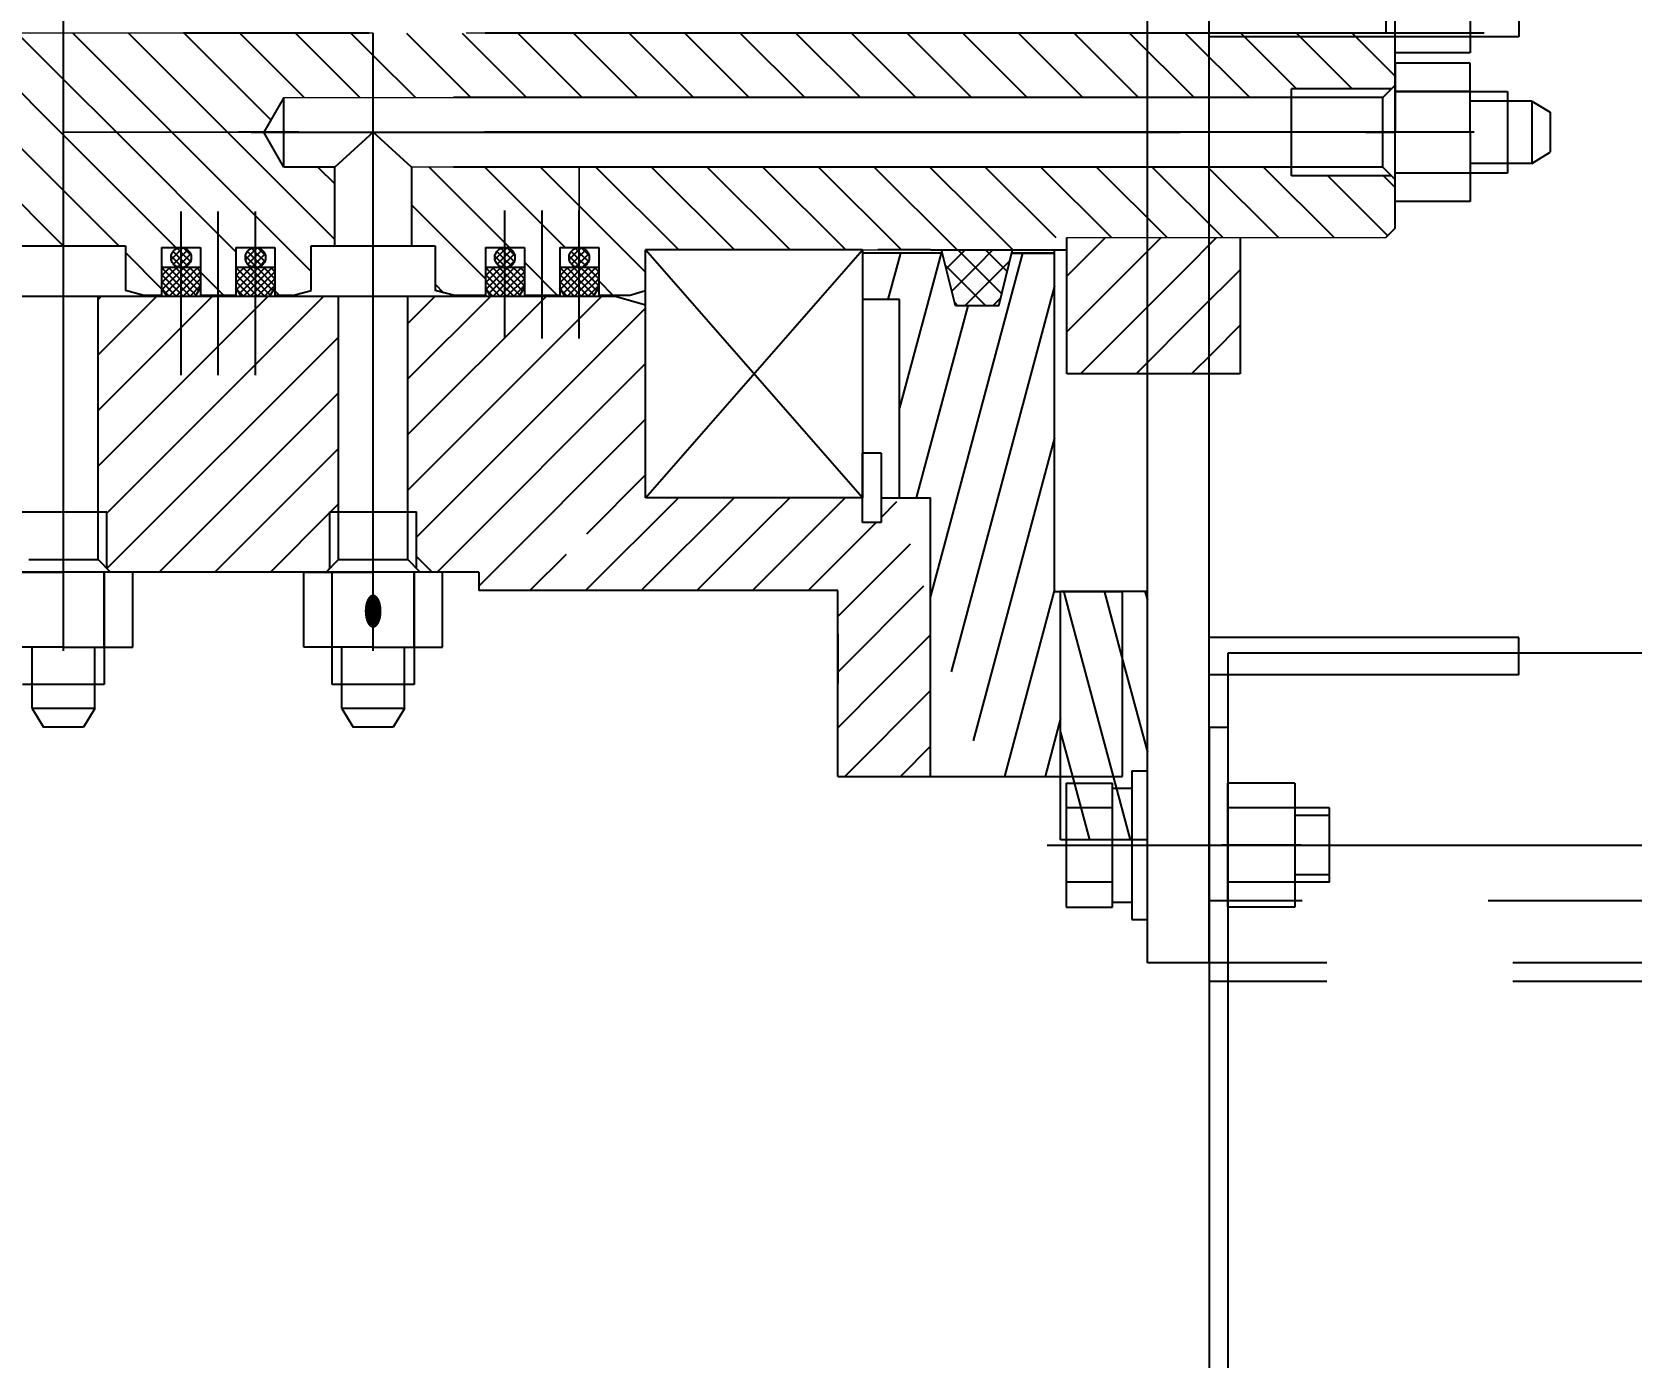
# Model space of a CAD drawing. Header units: millimetres. Extents: x 157 to 5197, y -35 to 3664.
# Drawn here: x 676.1 to 934.4, y 2230.5 to 2444.5 of the extents above; entities that cross this region are included whole.
import ezdxf
from ezdxf.enums import TextEntityAlignment as Align

# ---------------------------------------------------------------- set-up
doc = ezdxf.new("R2010")
doc.units = ezdxf.units.MM
doc.header["$LTSCALE"] = 120
for name, pattern in [('F', [0.75, 0.5, -0.25]), ('G', [2, 1.25, -0.25, 0.25, -0.25]), ('K', [2.5, 1.25, -0.25, 0.25, -0.25, 0.25, -0.25])]:
    doc.linetypes.add(name, pattern=pattern)
for name, color, linetype in [('01', 7, 'Continuous'), ('04', 2, 'F'), ('05', 4, 'G'), ('07', 6, 'K')]:
    doc.layers.add(name, color=color, linetype=linetype)
doc.styles.get("Standard").update_dxf_attribs({"font": 'isocp', "width": 0.707, "bigfont": 'intecad.shx'})

# ---------------------------------------------------------------- blocks, each defined once
blk = doc.blocks.new('ertert')
at = {"layer": '01'}
for p, q in [((21107.66, 5611.27), (21412.66, 5611.27)), ((21107.66, 5601.27), (21107.66, 5611.27)), ((21107.66, 5601.27), (21412.66, 5601.27))]:
    blk.add_line(p, q, dxfattribs=at)
at = {"layer": '04', "color": 2, "linetype": 'F'}
for p, q in [((21107.66, 4592.27), (21107.66, 5601.27)), ((21117.66, 4596.27), (21117.66, 5601.27)), ((21154.16, 5551.27), (21154.16, 5601.27)), ((21160.16, 5551.27), (21160.16, 5601.27)), ((21257.16, 5551.27), (21257.16, 5601.27)), ((21154.16, 5551.27), (21160.16, 5551.27)), ((21263.16, 5551.27), (21257.16, 5551.27))]:
    blk.add_line(p, q, dxfattribs=at)
blk = doc.blocks.new('gb')
at = {"layer": '07', "color": 6, "linetype": 'K'}
for p, q in [((11157.22, 6780.55), (11157.22, 7167.05)), ((11114.72, 6920.65), (11114.72, 7099.19)), ((11070.22, 6942.85), (11070.22, 7079.17)), ((11070.22, 6942.85), (11070.22, 7079.17)), ((11157.22, 7044.33), (11122.87, 7009.98)), ((11157.22, 7035.35), (11131.8, 7009.92)), ((11157.22, 7026.37), (11140.78, 7009.92)), ((11058.1, 7009.92), (11058.1, 7021.11)), ((11070.22, 7021.11), (11070.22, 7009.92)), ((11122.87, 7019.92), (11122.87, 6999.92)), ((11052.08, 7003.32), (11052.08, 7016.52)), ((11079.94, 7016.92), (11079.94, 7002.92)), ((11157.22, 7017.38), (11149.76, 7009.92)), ((11048.16, 7014.96), (11045.16, 7013.16)), ((11048.16, 7004.88), (11048.16, 7014.96)), ((11048.16, 7014.96), (11052.08, 7014.96)), ((11052.08, 7014.96), (11058.1, 7014.96)), ((11072.22, 7015.52), (11072.22, 7004.32)), ((11045.16, 7006.69), (11045.16, 7013.16)), ((11057.47, 7009.92), (11070.85, 7009.92)), ((11058.1, 7009.92), (11058.1, 6998.73)), ((11060.63, 7009.92), (11157.22, 7009.92)), ((11061.46, 7009.92), (11191.57, 7009.92)), ((11067.22, 7009.92), (11109.75, 7009.92)), ((11070.22, 6998.73), (11070.22, 7009.92)), ((11140.78, 7009.92), (11122.62, 6991.77)), ((11131.8, 7009.92), (11122.87, 7001)), ((11149.76, 7009.92), (11141.22, 7001.38)), ((11157.22, 7008.4), (11141.22, 6992.4)), ((11048.16, 7004.88), (11045.16, 7006.69)), ((11048.16, 7004.88), (11052.08, 7004.88)), ((11052.08, 7004.88), (11058.1, 7004.88)), ((11070.22, 7003.32), (11052.08, 7003.32)), ((11070.22, 7003.32), (11055.59, 7003.32)), ((11058.1, 7003.32), (11070.22, 7003.32)), ((11070.22, 7002.32), (11072.22, 7004.32)), ((11072.22, 7004.32), (11114.72, 7004.32)), ((11114.72, 6976.91), (11087.31, 7004.32)), ((11114.72, 6985.89), (11096.29, 7004.32)), ((11114.72, 6994.87), (11105.27, 7004.32)), ((11114.72, 7003.85), (11114.25, 7004.32)), ((11108.15, 6965.52), (11070.78, 7002.89)), ((11070.82, 7002.92), (11079.94, 7002.92)), ((11114.72, 6967.93), (11079.73, 7002.92)), ((11141.22, 7001.38), (11121.91, 6982.07)), ((11058.1, 6998.73), (11070.22, 6998.73)), ((11114.87, 6996.92), (11115.67, 6999.92)), ((11122.87, 6999.92), (11115.67, 6999.92)), ((11121.8, 6999.92), (11115.95, 6994.07)), ((11157.22, 6999.42), (11141.22, 6983.42)), ((11114.87, 6994.07), (11114.87, 6996.92)), ((11099.17, 6965.52), (11070.22, 6994.47)), ((11114.72, 6993.19), (11116.12, 6994.07)), ((11117.13, 6994.07), (11114.72, 6991.66)), ((11115.81, 6993.88), (11114.72, 6992.79)), ((11116.68, 6990.92), (11114.72, 6992.88)), ((11122.62, 6994.07), (11114.87, 6994.07)), ((11118.25, 6994.07), (11115.1, 6990.92)), ((11117.8, 6990.92), (11115.22, 6993.51)), ((11118.92, 6990.92), (11115.91, 6993.94)), ((11119.37, 6994.07), (11116.22, 6990.92)), ((11119.37, 6991.6), (11116.9, 6994.07)), ((11119.37, 6992.94), (11117.35, 6990.92)), ((11119.37, 6992.72), (11118.02, 6994.07)), ((11119.37, 6993.85), (11119.14, 6994.07)), ((11119.37, 6987.77), (11119.37, 6994.07)), ((11122.62, 6994.07), (11122.62, 6987.77)), ((11101.98, 6990.92), (11128.43, 6990.92)), ((11115.56, 6990.92), (11114.72, 6991.76)), ((11116.22, 6990.92), (11114.72, 6989.42)), ((11115.1, 6990.92), (11114.72, 6990.54)), ((11117.58, 6987.77), (11114.72, 6990.64)), ((11117.35, 6990.92), (11114.94, 6988.52)), ((11118.71, 6987.77), (11115.56, 6990.92)), ((11118.47, 6990.92), (11115.63, 6988.08)), ((11119.37, 6990.7), (11116.44, 6987.77)), ((11119.37, 6988.23), (11116.68, 6990.92)), ((11119.37, 6989.36), (11117.8, 6990.92)), ((11119.37, 6991.82), (11118.47, 6990.92)), ((11141.22, 6992.4), (11118.74, 6969.92)), ((11119.37, 6990.48), (11118.92, 6990.92)), ((11119.59, 6990.92), (11119.38, 6990.71)), ((11120.46, 6989.38), (11119.46, 6990.39)), ((11120.05, 6990.92), (11119.47, 6991.5)), ((11121.2, 6992.54), (11119.59, 6990.92)), ((11120.71, 6990.92), (11119.71, 6989.92)), ((11121.17, 6990.92), (11119.93, 6992.16)), ((11121.57, 6989.4), (11120.05, 6990.92)), ((11121.84, 6990.92), (11120.34, 6989.43)), ((11122.29, 6990.92), (11120.69, 6992.52)), ((11122, 6992.2), (11120.71, 6990.92)), ((11122.23, 6989.86), (11121.17, 6990.92)), ((11122.57, 6990.54), (11121.38, 6989.34)), ((11122.49, 6991.57), (11121.84, 6990.92)), ((11122.59, 6990.62), (11122.29, 6990.92)), ((11157.22, 6990.44), (11143.22, 6976.44)), ((11116.46, 6987.77), (11114.72, 6989.51)), ((11114.72, 6988.65), (11116.12, 6987.77)), ((11114.87, 6982.07), (11114.87, 6987.77)), ((11122.62, 6987.77), (11114.87, 6987.77)), ((11118.63, 6987.77), (11114.87, 6984.02)), ((11119.37, 6989.58), (11117.56, 6987.77)), ((11119.37, 6988.45), (11118.69, 6987.77)), ((11090.19, 6965.52), (11070.22, 6985.49)), ((11101.98, 6984.92), (11128.43, 6984.92)), ((11141.22, 6983.42), (11123.89, 6966.1)), ((11114.72, 6981.19), (11116.12, 6982.07)), ((11117.13, 6982.07), (11114.72, 6979.66)), ((11115.81, 6981.88), (11114.72, 6980.79)), ((11116.68, 6978.92), (11114.72, 6980.88)), ((11122.62, 6982.07), (11114.87, 6982.07)), ((11118.25, 6982.07), (11115.1, 6978.92)), ((11117.8, 6978.92), (11115.22, 6981.51)), ((11118.92, 6978.92), (11115.91, 6981.94)), ((11119.37, 6982.07), (11116.22, 6978.92)), ((11119.37, 6979.6), (11116.9, 6982.07)), ((11119.37, 6980.94), (11117.35, 6978.92)), ((11119.37, 6980.72), (11118.02, 6982.07)), ((11119.37, 6981.85), (11119.14, 6982.07)), ((11119.37, 6975.77), (11119.37, 6982.07)), ((11121.2, 6980.54), (11119.59, 6978.92)), ((11121.17, 6978.92), (11119.93, 6980.16)), ((11122.29, 6978.92), (11120.69, 6980.52)), ((11122, 6980.2), (11120.71, 6978.92)), ((11122.62, 6982.07), (11122.62, 6975.77)), ((11141.22, 6791.92), (11141.22, 6981.65)), ((11157.22, 6981.46), (11146.82, 6971.06)), ((11101.98, 6978.92), (11128.43, 6978.92)), ((11115.56, 6978.92), (11114.72, 6979.76)), ((11116.22, 6978.92), (11114.72, 6977.42)), ((11115.1, 6978.92), (11114.72, 6978.54)), ((11117.58, 6975.77), (11114.72, 6978.64)), ((11116.46, 6975.77), (11114.72, 6977.51)), ((11117.35, 6978.92), (11114.94, 6976.52)), ((11118.71, 6975.77), (11115.56, 6978.92)), ((11118.47, 6978.92), (11115.63, 6976.08)), ((11119.37, 6978.7), (11116.44, 6975.77)), ((11119.37, 6976.23), (11116.68, 6978.92)), ((11119.37, 6977.58), (11117.56, 6975.77)), ((11119.37, 6977.36), (11117.8, 6978.92)), ((11119.37, 6979.82), (11118.47, 6978.92)), ((11119.37, 6978.48), (11118.92, 6978.92)), ((11119.59, 6978.92), (11119.38, 6978.71)), ((11120.46, 6977.38), (11119.46, 6978.39)), ((11120.05, 6978.92), (11119.47, 6979.5)), ((11120.71, 6978.92), (11119.71, 6977.92)), ((11121.57, 6977.4), (11120.05, 6978.92)), ((11121.84, 6978.92), (11120.34, 6977.43)), ((11122.23, 6977.86), (11121.17, 6978.92)), ((11122.57, 6978.54), (11121.38, 6977.34)), ((11122.49, 6979.57), (11121.84, 6978.92)), ((11122.59, 6978.62), (11122.29, 6978.92)), ((11135.62, 6974.36), (11141.22, 6977.59)), ((11141.22, 6979.62), (11141.22, 6794.92)), ((11146.82, 6974.36), (11141.22, 6977.59)), ((11079.81, 6966.92), (11070.22, 6976.51)), ((11114.72, 6976.65), (11116.12, 6975.77)), ((11114.87, 6972.92), (11114.87, 6975.77)), ((11122.62, 6975.77), (11114.87, 6975.77)), ((11115.61, 6975.77), (11114.87, 6975.03)), ((11119.37, 6976.45), (11118.69, 6975.77)), ((11114.87, 6972.92), (11115.67, 6969.92)), ((11135.62, 6966.1), (11135.62, 6974.36)), ((11135.62, 6974.36), (11146.82, 6974.36)), ((11135.62, 6966.1), (11135.62, 6973.3)), ((11146.82, 6796.92), (11146.82, 6974.36)), ((11157.22, 6972.48), (11146.82, 6962.08)), ((11058.1, 6971.11), (11070.22, 6971.11)), ((11058.1, 6959.92), (11058.1, 6971.11)), ((11070.22, 6971.11), (11070.22, 6959.92)), ((11115.67, 6969.92), (11122.87, 6969.92)), ((11122.87, 6969.92), (11122.87, 6949.92)), ((11070.83, 6966.92), (11070.22, 6967.53)), ((11070.22, 6967.52), (11072.22, 6965.52)), ((11135.62, 6968.84), (11132.88, 6966.1)), ((11048.16, 6964.96), (11045.16, 6963.16)), ((11048.16, 6954.88), (11048.16, 6964.96)), ((11048.16, 6964.96), (11052.08, 6964.96)), ((11052.08, 6953.32), (11052.08, 6966.52)), ((11052.08, 6966.52), (11058.1, 6966.52)), ((11052.08, 6964.96), (11058.1, 6964.96)), ((11058.1, 6966.52), (11070.22, 6966.52)), ((11070.82, 6966.92), (11079.94, 6966.92)), ((11072.22, 6965.52), (11072.22, 6954.32)), ((11072.22, 6965.52), (11114.72, 6965.52)), ((11079.94, 6966.92), (11079.94, 6952.92)), ((11081.21, 6965.52), (11079.94, 6966.79)), ((11122.92, 6966.1), (11135.62, 6966.1)), ((11141.22, 6959.92), (11135.62, 6966.1)), ((11045.16, 6956.69), (11045.16, 6963.16)), ((11157.22, 6963.5), (11153.64, 6959.92)), ((11057.47, 6959.92), (11070.85, 6959.92)), ((11058.1, 6959.92), (11058.1, 6948.73)), ((11061.46, 6959.92), (11157.22, 6959.92)), ((11067.22, 6959.92), (11109.75, 6959.92)), ((11070.22, 6948.73), (11070.22, 6959.92)), ((11135.62, 6953.75), (11141.22, 6959.92)), ((11153.64, 6959.92), (11146.82, 6953.1)), ((11048.16, 6954.88), (11045.16, 6956.69)), ((11048.16, 6954.88), (11052.08, 6954.88)), ((11052.08, 6954.88), (11058.1, 6954.88)), ((11070.22, 6952.32), (11072.22, 6954.32)), ((11072.22, 6954.32), (11114.72, 6954.32)), ((11114.72, 6923.03), (11083.43, 6954.32)), ((11114.72, 6932.01), (11092.41, 6954.32)), ((11114.72, 6940.99), (11101.39, 6954.32)), ((11114.72, 6949.97), (11110.37, 6954.32)), ((11157.22, 6954.52), (11146.82, 6944.12)), ((11070.22, 6953.32), (11052.08, 6953.32)), ((11070.22, 6953.32), (11055.59, 6953.32)), ((11058.1, 6953.32), (11070.22, 6953.32)), ((11072.75, 6952.92), (11070.22, 6950.39)), ((11070.82, 6952.92), (11079.94, 6952.92)), ((11112.85, 6915.92), (11075.85, 6952.92)), ((11129.5, 6953.75), (11117.56, 6941.8)), ((11135.62, 6953.75), (11122.92, 6953.75)), ((11135.62, 6796.92), (11135.62, 6953.75)), ((11103.87, 6915.92), (11070.22, 6949.57)), ((11114.87, 6946.79), (11115.67, 6949.92)), ((11116.7, 6949.92), (11115.32, 6948.54)), ((11122.87, 6949.92), (11115.67, 6949.92)), ((11135.62, 6950.88), (11122.62, 6937.88)), ((11058.1, 6948.73), (11070.22, 6948.73)), ((11114.87, 6941.8), (11114.87, 6946.79)), ((11157.22, 6945.54), (11146.82, 6935.14)), ((11070.22, 6942.85), (11067.22, 6942.85)), ((11067.22, 6884.92), (11067.22, 6942.85)), ((11094.89, 6915.92), (11067.96, 6942.85)), ((11114.72, 6940.92), (11116.12, 6941.8)), ((11117.13, 6941.8), (11114.72, 6939.4)), ((11115.81, 6941.61), (11114.72, 6940.52)), ((11122.62, 6941.8), (11114.87, 6941.8)), ((11118.25, 6941.8), (11115.1, 6938.65)), ((11117.8, 6938.65), (11115.22, 6941.24)), ((11118.92, 6938.65), (11115.91, 6941.67)), ((11119.37, 6941.8), (11116.22, 6938.65)), ((11119.37, 6939.33), (11116.9, 6941.8)), ((11119.37, 6940.46), (11118.02, 6941.8)), ((11119.37, 6941.58), (11119.14, 6941.8)), ((11119.37, 6935.5), (11119.37, 6941.8)), ((11135.62, 6941.9), (11122.62, 6928.9)), ((11122.62, 6941.8), (11122.62, 6935.5)), ((11157.22, 6846.49), (11157.22, 6941.85)), ((11107.92, 6938.65), (11128.59, 6938.65)), ((11116.68, 6938.65), (11114.72, 6940.61)), ((11115.56, 6938.65), (11114.72, 6939.49)), ((11116.22, 6938.65), (11114.72, 6937.15)), ((11115.1, 6938.65), (11114.72, 6938.27)), ((11117.35, 6938.65), (11114.94, 6936.25)), ((11118.71, 6935.5), (11115.56, 6938.65)), ((11118.47, 6938.65), (11115.63, 6935.81)), ((11119.37, 6935.97), (11116.68, 6938.65)), ((11119.37, 6940.67), (11117.35, 6938.65)), ((11119.37, 6937.09), (11117.8, 6938.65)), ((11119.37, 6939.55), (11118.47, 6938.65)), ((11119.37, 6938.21), (11118.92, 6938.65)), ((11119.59, 6938.65), (11119.38, 6938.44)), ((11120.05, 6938.65), (11119.47, 6939.23)), ((11121.2, 6940.27), (11119.59, 6938.65)), ((11120.71, 6938.65), (11119.71, 6937.65)), ((11121.17, 6938.65), (11119.93, 6939.89)), ((11121.57, 6937.13), (11120.05, 6938.65)), ((11121.84, 6938.65), (11120.34, 6937.16)), ((11122.29, 6938.65), (11120.69, 6940.25)), ((11122, 6939.94), (11120.71, 6938.65)), ((11122.23, 6937.59), (11121.17, 6938.65)), ((11122.49, 6939.3), (11121.84, 6938.65)), ((11122.59, 6938.35), (11122.29, 6938.65)), ((11117.58, 6935.5), (11114.72, 6938.37)), ((11116.46, 6935.5), (11114.72, 6937.24)), ((11114.72, 6936.38), (11116.12, 6935.5)), ((11119.37, 6938.43), (11116.44, 6935.5)), ((11119.37, 6937.31), (11117.56, 6935.5)), ((11119.37, 6936.18), (11118.69, 6935.5)), ((11120.46, 6937.12), (11119.46, 6938.12)), ((11122.57, 6938.27), (11121.38, 6937.07)), ((11157.22, 6936.56), (11146.82, 6926.16)), ((11073.06, 6928.77), (11067.22, 6934.61)), ((11122.62, 6935.5), (11114.87, 6935.5)), ((11114.87, 6929.8), (11114.87, 6935.5)), ((11114.87, 6929.8), (11114.87, 6935.5)), ((11120.24, 6935.5), (11114.87, 6930.13)), ((11107.92, 6932.65), (11128.59, 6932.65)), ((11135.62, 6932.92), (11129.35, 6926.65)), ((11114.72, 6928.92), (11116.12, 6929.8)), ((11117.13, 6929.8), (11114.72, 6927.4)), ((11115.81, 6929.61), (11114.72, 6928.52)), ((11116.68, 6926.65), (11114.72, 6928.61)), ((11122.62, 6929.8), (11114.87, 6929.8)), ((11118.25, 6929.8), (11115.1, 6926.65)), ((11117.8, 6926.65), (11115.22, 6929.24)), ((11118.92, 6926.65), (11115.91, 6929.67)), ((11119.37, 6929.8), (11116.22, 6926.65)), ((11119.37, 6927.33), (11116.9, 6929.8)), ((11119.37, 6928.67), (11117.35, 6926.65)), ((11119.37, 6928.46), (11118.02, 6929.8)), ((11119.37, 6929.58), (11119.14, 6929.8)), ((11119.37, 6923.5), (11119.37, 6929.8)), ((11122.62, 6929.8), (11122.62, 6923.5)), ((11107.92, 6926.65), (11128.59, 6926.65)), ((11115.56, 6926.65), (11114.72, 6927.49)), ((11116.22, 6926.65), (11114.72, 6925.15)), ((11115.1, 6926.65), (11114.72, 6926.27)), ((11117.58, 6923.5), (11114.72, 6926.37)), ((11117.35, 6926.65), (11114.94, 6924.25)), ((11118.71, 6923.5), (11115.56, 6926.65)), ((11118.47, 6926.65), (11115.63, 6923.81)), ((11119.37, 6926.43), (11116.44, 6923.5)), ((11119.37, 6923.97), (11116.68, 6926.65)), ((11119.37, 6925.09), (11117.8, 6926.65)), ((11119.37, 6927.55), (11118.47, 6926.65)), ((11129.35, 6926.65), (11118.62, 6915.92)), ((11119.37, 6926.21), (11118.92, 6926.65)), ((11119.59, 6926.65), (11119.38, 6926.44)), ((11120.46, 6925.12), (11119.46, 6926.12)), ((11120.05, 6926.65), (11119.47, 6927.23)), ((11121.2, 6928.27), (11119.59, 6926.65)), ((11120.71, 6926.65), (11119.71, 6925.65)), ((11121.17, 6926.65), (11119.93, 6927.89)), ((11121.57, 6925.13), (11120.05, 6926.65)), ((11121.84, 6926.65), (11120.34, 6925.16)), ((11122.29, 6926.65), (11120.69, 6928.25)), ((11122, 6927.94), (11120.71, 6926.65)), ((11122.23, 6925.59), (11121.17, 6926.65)), ((11122.57, 6926.27), (11121.38, 6925.07)), ((11122.49, 6927.3), (11121.84, 6926.65)), ((11122.59, 6926.35), (11122.29, 6926.65)), ((11157.22, 6927.58), (11146.82, 6917.18)), ((11082.22, 6910.63), (11067.22, 6925.63)), ((11085.91, 6915.92), (11076.33, 6925.49)), ((11116.46, 6923.5), (11114.72, 6925.24)), ((11114.72, 6924.38), (11116.12, 6923.5)), ((11114.87, 6918.65), (11114.87, 6923.5)), ((11122.62, 6923.5), (11114.87, 6923.5)), ((11117.22, 6923.5), (11114.87, 6921.15)), ((11119.37, 6925.31), (11117.56, 6923.5)), ((11119.37, 6924.18), (11118.69, 6923.5)), ((11135.62, 6923.94), (11122.22, 6910.54)), ((11114.72, 6920.65), (11113.38, 6915.92)), ((11114.87, 6918.65), (11115.67, 6915.92)), ((11157.22, 6918.6), (11146.82, 6908.2)), ((11082.22, 6901.65), (11067.22, 6916.65)), ((11082.22, 6880.92), (11082.22, 6915.92)), ((11082.22, 6880.92), (11122.22, 6915.92)), ((11082.22, 6915.92), (11122.22, 6880.92)), ((11082.22, 6915.92), (11122.22, 6915.92)), ((11122.22, 6880.92), (11122.22, 6915.92)), ((11135.62, 6914.96), (11122.22, 6901.56)), ((11078.84, 6896.04), (11067.22, 6907.67)), ((11157.22, 6909.62), (11146.82, 6899.22)), ((11135.62, 6905.98), (11122.22, 6892.58)), ((11157.22, 6900.64), (11146.82, 6890.24)), ((11071.77, 6894.14), (11067.22, 6898.69)), ((11082.22, 6892.67), (11078.84, 6896.04)), ((11135.62, 6897), (11122.22, 6883.6)), ((11082.22, 6883.69), (11071.77, 6894.14)), ((11078.22, 6878.71), (11067.22, 6889.71)), ((11157.22, 6891.66), (11146.82, 6881.26)), ((11135.62, 6888.02), (11122.22, 6874.62)), ((11037.22, 6884.92), (11067.22, 6884.92)), ((11037.22, 6884.92), (11037.22, 6848.92)), ((11044.22, 6884.92), (11052.22, 6884.92)), ((11052.22, 6877.77), (11045.06, 6884.92)), ((11060.22, 6884.92), (11052.22, 6884.92)), ((11067.93, 6871.04), (11054.04, 6884.92)), ((11074.73, 6873.22), (11063.02, 6884.92)), ((11051.08, 6869.92), (11037.22, 6883.79)), ((11157.22, 6882.68), (11146.82, 6872.28)), ((11078.22, 6877.92), (11078.22, 6880.92)), ((11078.22, 6880.92), (11089.42, 6880.92)), ((11122.22, 6880.92), (11082.22, 6880.92)), ((11089.42, 6877.92), (11089.42, 6880.92)), ((11114.22, 6874.92), (11114.22, 6880.92)), ((11121.72, 6868.04), (11121.72, 6880.92)), ((11060.06, 6869.92), (11052.22, 6877.77)), ((11089.42, 6877.92), (11078.22, 6877.92)), ((11081.53, 6875.4), (11079, 6877.92)), ((11082.22, 6877.92), (11082.22, 6869.92)), ((11121.72, 6874.8), (11114.22, 6876.81)), ((11135.62, 6879.04), (11122.22, 6865.64)), ((11122.22, 6869.92), (11122.22, 6878.42)), ((11042.1, 6869.92), (11037.22, 6874.8)), ((11082.22, 6874.92), (11114.22, 6874.92)), ((11121.72, 6868.23), (11096.74, 6874.92)), ((11113.22, 6863.93), (11082.22, 6872.24)), ((11157.22, 6873.7), (11146.82, 6863.3)), ((11037.22, 6869.92), (11082.22, 6869.92)), ((11121.72, 6855.08), (11066.33, 6869.92)), ((11122.22, 6869.92), (11122.22, 6847.92)), ((11135.62, 6870.06), (11127.98, 6862.42)), ((11116.44, 6849.92), (11054.12, 6866.62)), ((11113.22, 6865.92), (11122.22, 6868.17)), ((11119.75, 6867.55), (11114.62, 6862.42)), ((11119.67, 6862.42), (11115.58, 6866.51)), ((11122.22, 6864.36), (11119.17, 6867.41)), ((11157.22, 6856.8), (11157.22, 6868.04)), ((11113.77, 6866.06), (11113.22, 6865.51)), ((11113.22, 6858.92), (11113.22, 6865.92)), ((11115.18, 6862.42), (11113.22, 6864.38)), ((11122.22, 6865.53), (11119.11, 6862.42)), ((11157.22, 6864.72), (11154.92, 6862.42)), ((11091.9, 6849.92), (11042.94, 6863.04)), ((11114.62, 6862.42), (11113.22, 6861.02)), ((11119.11, 6862.42), (11115.13, 6858.44)), ((11120.49, 6857.11), (11115.18, 6862.42)), ((11122.22, 6859.87), (11119.67, 6862.42)), ((11127.98, 6862.42), (11122.22, 6856.66)), ((11154.92, 6862.42), (11146.82, 6854.32)), ((11114.51, 6858.6), (11113.22, 6859.89)), ((11113.22, 6858.92), (11122.22, 6856.68)), ((11122.22, 6861.04), (11118.73, 6857.55)), ((11135.62, 6861.08), (11124.22, 6849.68)), ((11067.37, 6849.92), (11037.22, 6858)), ((11121.72, 6856.8), (11121.72, 6849.92)), ((11121.72, 6849.92), (11121.72, 6856.8)), ((11157.22, 6855.74), (11146.82, 6845.34)), ((11157.22, 6844.92), (11157.22, 6854.92)), ((11046.57, 6848.92), (11037.22, 6851.43)), ((11135.62, 6852.1), (11124.22, 6840.7)), ((11026.95, 6834.92), (11026.95, 6848.92)), ((11026.95, 6848.92), (11067.08, 6848.92)), ((11028.72, 6848.92), (11043.72, 6848.92)), ((11037.22, 6848.92), (11037.22, 6838.92)), ((11044.31, 6848.92), (11037.22, 6847.02)), ((11066.95, 6848.41), (11062.87, 6847.32)), ((11067.08, 6849.92), (11067.08, 6838.92)), ((11067.08, 6849.92), (11122.22, 6849.92)), ((11067.08, 6834.92), (11067.08, 6848.92)), ((11037.22, 6847.02), (11026.95, 6844.27)), ((11062.87, 6847.32), (11037.22, 6840.45)), ((11102.22, 6819.92), (11102.22, 6847.92)), ((11102.22, 6847.92), (11124.22, 6847.92)), ((11118.85, 6829.09), (11102.22, 6845.73)), ((11124.22, 6832.71), (11109, 6847.92)), ((11124.22, 6841.69), (11117.98, 6847.92)), ((11157.22, 6846.76), (11146.82, 6836.36)), ((11135.62, 6843.12), (11124.22, 6831.72)), ((11066.95, 6841.84), (11056.06, 6838.92)), ((11037.22, 6840.45), (11026.95, 6837.7)), ((11037.22, 6838.92), (11067.08, 6838.92)), ((11056.06, 6838.92), (11041.13, 6834.92)), ((11112.21, 6826.76), (11102.22, 6836.75)), ((11157.22, 6837.78), (11146.82, 6827.38)), ((11026.95, 6834.92), (11066.95, 6834.92)), ((11066.95, 6835.27), (11065.67, 6834.92)), ((11135.62, 6834.14), (11124.22, 6822.74)), ((11105.57, 6824.42), (11102.22, 6827.77)), ((11124.22, 6823.73), (11118.85, 6829.09)), ((11157.22, 6828.8), (11146.82, 6818.4)), ((11119.04, 6819.92), (11112.21, 6826.76)), ((11135.62, 6825.16), (11124.22, 6813.76)), ((11110.06, 6819.92), (11105.57, 6824.42)), ((11124.22, 6819.92), (11102.22, 6819.92)), ((11157.22, 6819.82), (11148.22, 6810.82)), ((11135.62, 6816.18), (11124.22, 6804.78)), ((11134.22, 6811.67), (11148.22, 6811.67)), ((11134.22, 6795.52), (11134.22, 6811.67)), ((11148.22, 6795.52), (11148.22, 6811.67)), ((11157.22, 6810.84), (11148.22, 6801.84)), ((11134.22, 6805.8), (11124.53, 6796.11)), ((11157.22, 6801.86), (11150.28, 6794.92)), ((11134.22, 6796.82), (11132.32, 6794.92)), ((11133.62, 6794.92), (11135.62, 6796.92)), ((11135.62, 6796.92), (11146.82, 6796.92)), ((11148.82, 6794.92), (11146.82, 6796.92)), ((11124.22, 6796.42), (11125.72, 6794.92)), ((11125.72, 6794.92), (11188.72, 6794.92)), ((11130.03, 6782.8), (11130.03, 6794.92)), ((11130.03, 6794.92), (11141.22, 6794.92)), ((11134.62, 6782.8), (11134.62, 6794.92)), ((11141.22, 6782.17), (11141.22, 6795.55)), ((11152.41, 6794.92), (11141.22, 6794.92)), ((11147.82, 6794.92), (11147.82, 6780.29)), ((11147.82, 6794.92), (11147.82, 6776.78)), ((11147.82, 6782.8), (11147.82, 6794.92)), ((11152.41, 6782.8), (11152.41, 6794.92)), ((11154.03, 6782.8), (11154.03, 6794.92)), ((11154.03, 6794.92), (11165.22, 6794.92)), ((11190.22, 6796.42), (11157.22, 6796.42)), ((11141.22, 6782.8), (11130.03, 6782.8)), ((11134.62, 6776.78), (11134.62, 6782.8)), ((11136.18, 6776.78), (11136.18, 6782.8)), ((11141.22, 6782.8), (11152.41, 6782.8)), ((11146.26, 6776.78), (11146.26, 6782.8)), ((11165.22, 6782.8), (11154.03, 6782.8)), ((11147.82, 6776.78), (11134.62, 6776.78)), ((11136.18, 6772.86), (11136.18, 6776.78)), ((11146.26, 6772.86), (11146.26, 6776.78)), ((11136.18, 6772.86), (11137.99, 6769.86)), ((11146.26, 6772.86), (11136.18, 6772.86)), ((11146.26, 6772.86), (11144.45, 6769.86)), ((11144.45, 6769.86), (11137.99, 6769.86))]:
    blk.add_line(p, q, dxfattribs=at)
at = {"layer": '07', "color": 6, "linetype": 'K', "lineweight": 0}
for p, q in [((11157.22, 7009.92), (11157.22, 7059.92)), ((11122.87, 7019.92), (11122.87, 7009.92)), ((11122.87, 7009.92), (11122.87, 6999.92)), ((11141.22, 7009.92), (11122.87, 7009.92)), ((11122.87, 7009.92), (11141.22, 7009.92)), ((11141.22, 7009.92), (11157.22, 7009.92)), ((11157.22, 7009.92), (11141.22, 7009.92)), ((11141.22, 6981.65), (11141.22, 7009.92)), ((11141.22, 7009.92), (11141.22, 6977.59)), ((11157.22, 6959.92), (11157.22, 7009.92)), ((11115.67, 6999.92), (11114.87, 6996.92)), ((11122.87, 6999.92), (11115.67, 6999.92)), ((11114.87, 6996.92), (11114.87, 6994.07)), ((11114.87, 6994.07), (11122.62, 6994.07)), ((11122.62, 6994.07), (11122.62, 6987.77)), ((11122.62, 6987.77), (11114.87, 6987.77)), ((11114.87, 6987.77), (11114.87, 6982.07)), ((11114.87, 6982.07), (11122.62, 6982.07)), ((11122.62, 6982.07), (11122.62, 6975.77)), ((11141.22, 6977.59), (11141.22, 6981.65)), ((11135.62, 6974.36), (11141.22, 6977.59)), ((11141.22, 6977.59), (11146.82, 6974.36)), ((11122.62, 6975.77), (11114.87, 6975.77)), ((11114.87, 6975.77), (11114.87, 6972.92)), ((11114.87, 6972.92), (11115.67, 6969.92)), ((11135.62, 6973.3), (11135.62, 6974.36)), ((11135.62, 6966.1), (11135.62, 6973.3)), ((11146.82, 6974.36), (11146.82, 6959.92)), ((11115.67, 6969.92), (11122.87, 6969.92)), ((11122.87, 6969.92), (11122.87, 6966.1)), ((11122.87, 6966.1), (11135.62, 6966.1)), ((11146.82, 6959.92), (11146.82, 6811.67)), ((11157.22, 6959.92), (11146.82, 6959.92)), ((11146.82, 6959.92), (11157.22, 6959.92)), ((11157.22, 6794.92), (11157.22, 6959.92)), ((11122.87, 6953.75), (11122.87, 6949.92)), ((11135.62, 6953.75), (11122.87, 6953.75)), ((11135.62, 6926.65), (11135.62, 6953.75)), ((11115.67, 6949.92), (11114.87, 6946.79)), ((11122.87, 6949.92), (11115.67, 6949.92)), ((11114.87, 6946.79), (11114.87, 6941.8)), ((11114.87, 6941.8), (11122.62, 6941.8)), ((11122.62, 6941.8), (11122.62, 6935.5)), ((11122.62, 6935.5), (11114.87, 6935.5)), ((11114.87, 6935.5), (11114.87, 6929.8)), ((11114.87, 6929.8), (11122.62, 6929.8)), ((11122.62, 6929.8), (11122.62, 6926.65)), ((11122.62, 6926.65), (11122.62, 6923.5)), ((11135.62, 6926.65), (11122.62, 6926.65)), ((11122.62, 6926.65), (11135.62, 6926.65)), ((11122.62, 6926.65), (11122.62, 6923.5)), ((11135.62, 6926.65), (11122.62, 6926.65)), ((11135.62, 6811.67), (11135.62, 6926.65)), ((11135.62, 6811.67), (11135.62, 6926.65)), ((11122.62, 6923.5), (11114.87, 6923.5)), ((11114.87, 6923.5), (11114.87, 6918.65)), ((11122.62, 6923.5), (11114.87, 6923.5)), ((11114.87, 6923.5), (11114.87, 6918.65)), ((11114.87, 6918.65), (11115.67, 6915.92)), ((11114.87, 6918.65), (11115.67, 6915.92)), ((11115.67, 6915.92), (11122.22, 6915.92)), ((11115.67, 6915.92), (11122.22, 6915.92)), ((11122.22, 6915.92), (11122.22, 6880.92)), ((11122.22, 6915.92), (11122.22, 6880.92)), ((11122.22, 6880.92), (11122.22, 6869.92)), ((11122.22, 6878.42), (11122.22, 6869.92)), ((11124.22, 6847.92), (11124.22, 6796.42)), ((11134.22, 6795.52), (11134.22, 6811.67)), ((11134.22, 6811.67), (11135.62, 6811.67)), ((11134.22, 6795.52), (11134.22, 6811.67)), ((11134.22, 6811.67), (11135.62, 6811.67)), ((11146.82, 6811.67), (11148.22, 6811.67)), ((11148.22, 6811.67), (11148.22, 6795.52)), ((11124.22, 6796.42), (11125.72, 6794.92)), ((11124.22, 6796.42), (11125.72, 6794.92)), ((11125.72, 6794.92), (11133.62, 6794.92)), ((11125.72, 6794.92), (11133.62, 6794.92)), ((11133.62, 6794.92), (11134.22, 6795.52)), ((11133.62, 6794.92), (11134.22, 6795.52)), ((11148.22, 6795.52), (11148.82, 6794.92)), ((11148.82, 6794.92), (11157.22, 6794.92))]:
    blk.add_line(p, q, dxfattribs=at)
at = {"layer": '07', "color": 6, "linetype": 'K'}
for centre in [(11120.99, 6990.92), (11120.99, 6978.92), (11120.99, 6938.65), (11120.99, 6926.65)]:
    blk.add_circle(centre, 1.63, dxfattribs=at)
at = {"layer": '07', "color": 6, "linetype": 'K', "width": 0.605172}
blk.add_text('●', height=5, rotation=90, dxfattribs=at).set_placement((11066.66, 6958.42), (11066.66, 6961.42), align=Align.FIT)
blk = doc.blocks.new('kmn')
at = {"layer": '01'}
for p, q in [((-5427.8089, 6817.75), (-5447.8389, 6817.75)), ((-5447.8389, 6817.75), (-5447.8389, 6810.25)), ((-5443.8239, 6810.25), (-5443.8239, 6817.75)), ((-5431.8239, 6810.25), (-5431.8239, 6817.75)), ((-5427.8089, 6817.75), (-5427.8089, 6810.25)), ((-5447.8389, 6810.25), (-5427.8089, 6810.25)), ((-5447.0239, 6810.25), (-5447.0239, 6807.15)), ((-5428.6239, 6810.25), (-5428.6239, 6807.15)), ((-5449.8239, 6807.15), (-5449.8239, 6804.65)), ((-5425.8239, 6807.15), (-5449.8239, 6807.15)), ((-5425.8239, 6807.15), (-5425.8239, 6804.65)), ((-5449.8239, 6804.65), (-5425.8239, 6804.65)), ((-5418.8239, 6794.65), (-5755.8239, 6794.65)), ((-5418.8239, 6791.65), (-5418.8239, 6794.65)), ((-5406.8239, 6791.65), (-5758.8239, 6791.65)), ((-5406.8239, 5785.65), (-5406.8239, 6791.65))]:
    blk.add_line(p, q, dxfattribs=at)
at = {"layer": '04', "color": 2, "linetype": 'F'}
for p, q in [((-5459.8239, 5785.65), (-5459.8239, 6794.65)), ((-5456.8239, 5785.65), (-5456.8239, 6794.65)), ((-5447.8389, 6791.65), (-5427.8089, 6791.65)), ((-5447.8389, 6780.85), (-5447.8389, 6791.65)), ((-5443.8239, 6775.25), (-5443.8239, 6791.65)), ((-5437.8239, 6779.7983), (-5437.8239, 6792.7017)), ((-5431.8239, 6775.25), (-5431.8239, 6791.65)), ((-5427.8089, 6780.85), (-5427.8089, 6791.65)), ((-5427.8089, 6780.85), (-5447.8389, 6780.85)), ((-5442.6239, 6775.25), (-5442.6239, 6780.85)), ((-5433.0239, 6775.25), (-5433.0239, 6780.85)), ((-5443.8239, 6775.25), (-5431.8239, 6775.25))]:
    blk.add_line(p, q, dxfattribs=at)
at = {"layer": '05'}
blk.add_line((-5437.8239, 6820.815), (-5437.8239, 5880.306), dxfattribs=at)
at = {"layer": '01'}
for name, p in [('gb', (-16463.9443, -30.2715)), ('ertert', (-26564.4824, 1193.3785))]:
    blk.add_blockref(name, p, dxfattribs=at)

msp = doc.modelspace()

# ---------------------------------------------------------------- block references
at = {"layer": '01', "color": 7, "linetype": 'Continuous', "rotation": 90}
msp.add_blockref('kmn', (7660.8024, 7751.0267), dxfattribs=at)

doc.saveas('drawing.dxf')
